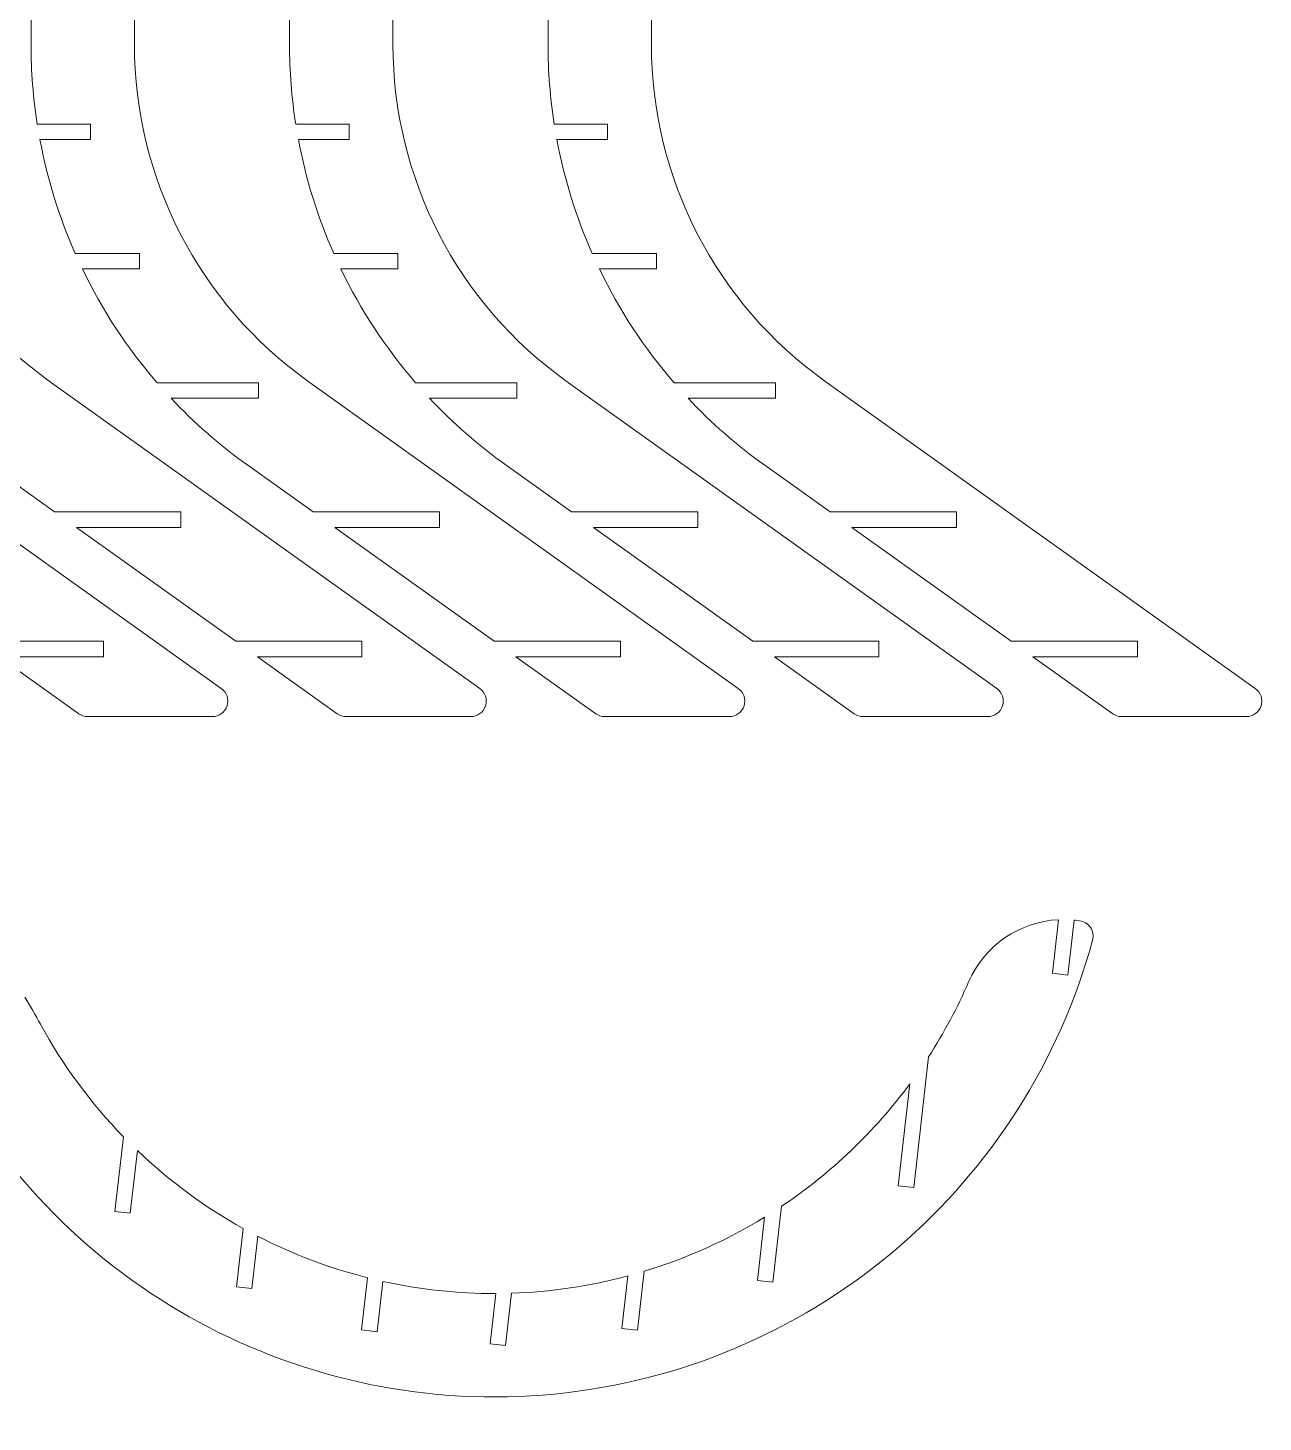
# Model space of a CAD drawing. Header units: millimetres. Extents: x -5830 to -1938, y -580 to 2011.
# Drawn here: x -2176.8 to -1937.8, y 1455.6 to 1725.2 of the extents above; entities that cross this region are included whole.
import ezdxf

# ---------------------------------------------------------------- set-up
doc = ezdxf.new("R2010")
doc.units = ezdxf.units.MM
doc.header["$MEASUREMENT"] = 0
doc.layers.add('layer 1', color=7, linetype='Continuous')

msp = doc.modelspace()

# ---------------------------------------------------------------- linework, layer by layer
at = {"layer": 'layer 1', "lineweight": 9}
for points in [[(-2176.1388, 1728.3497), (-2176.1388, 1728.3497), (-2176.1388, 1721.9804), (-2176.1388, 1721.9804)], [(-2176.1388, 1728.3497), (-2176.1388, 1728.3497), (-2176.1388, 1721.9804), (-2176.1388, 1721.9804)], [(-2156.1388, 1728.3497), (-2156.1388, 1728.3497), (-2156.1388, 1721.9804), (-2156.1388, 1721.9804)], [(-2156.1388, 1728.3497), (-2156.1388, 1728.3497), (-2156.1388, 1721.9804), (-2156.1388, 1721.9804)], [(-2126.1388, 1728.3497), (-2126.1388, 1728.3497), (-2126.1388, 1721.9804), (-2126.1388, 1721.9804)], [(-2126.1388, 1728.3497), (-2126.1388, 1728.3497), (-2126.1388, 1721.9804), (-2126.1388, 1721.9804)], [(-2106.1388, 1728.3497), (-2106.1388, 1728.3497), (-2106.1388, 1721.9804), (-2106.1388, 1721.9804)], [(-2106.1388, 1728.3497), (-2106.1388, 1728.3497), (-2106.1388, 1721.9804), (-2106.1388, 1721.9804)], [(-2076.1388, 1728.3497), (-2076.1388, 1728.3497), (-2076.1388, 1721.9804), (-2076.1388, 1721.9804)], [(-2076.1388, 1728.3497), (-2076.1388, 1728.3497), (-2076.1388, 1721.9804), (-2076.1388, 1721.9804)], [(-2056.1388, 1728.3497), (-2056.1388, 1728.3497), (-2056.1388, 1721.9804), (-2056.1388, 1721.9804)], [(-2056.1388, 1728.3497), (-2056.1388, 1728.3497), (-2056.1388, 1721.9804), (-2056.1388, 1721.9804)], [(-2206.1388, 1721.9804), (-2206.1388, 1696.1352), (-2193.6528, 1671.8821), (-2172.6169, 1656.8667)], [(-2206.1388, 1721.9804), (-2206.1388, 1696.1352), (-2193.6528, 1671.8821), (-2172.6169, 1656.8667)], [(-2176.1388, 1721.9804), (-2176.1388, 1716.8143), (-2175.7385, 1711.656), (-2174.9415, 1706.5517)], [(-2176.1388, 1721.9804), (-2176.1388, 1716.8143), (-2175.7385, 1711.656), (-2174.9415, 1706.5517)], [(-2156.1388, 1721.9804), (-2156.1388, 1696.1352), (-2143.6528, 1671.8821), (-2122.6169, 1656.8667)], [(-2156.1388, 1721.9804), (-2156.1388, 1696.1352), (-2143.6528, 1671.8821), (-2122.6169, 1656.8667)], [(-2126.1388, 1721.9804), (-2126.1388, 1716.8143), (-2125.7385, 1711.656), (-2124.9415, 1706.5517)], [(-2126.1388, 1721.9804), (-2126.1388, 1716.8143), (-2125.7385, 1711.656), (-2124.9415, 1706.5517)], [(-2106.1388, 1721.9804), (-2106.1388, 1696.1352), (-2093.6528, 1671.8821), (-2072.6169, 1656.8667)], [(-2106.1388, 1721.9804), (-2106.1388, 1696.1352), (-2093.6528, 1671.8821), (-2072.6169, 1656.8667)], [(-2076.1388, 1721.9804), (-2076.1388, 1716.8143), (-2075.7385, 1711.656), (-2074.9415, 1706.5517)], [(-2076.1388, 1721.9804), (-2076.1388, 1716.8143), (-2075.7385, 1711.656), (-2074.9415, 1706.5517)], [(-2056.1388, 1721.9804), (-2056.1388, 1696.1352), (-2043.6528, 1671.8821), (-2022.6169, 1656.8667)], [(-2056.1388, 1721.9804), (-2056.1388, 1696.1352), (-2043.6528, 1671.8821), (-2022.6169, 1656.8667)], [(-2164.637, 1706.5517), (-2164.637, 1706.5517), (-2174.9415, 1706.5517), (-2174.9415, 1706.5517)], [(-2164.637, 1706.5517), (-2164.637, 1706.5517), (-2174.9415, 1706.5517), (-2174.9415, 1706.5517)], [(-2164.637, 1706.5517), (-2164.637, 1706.5517), (-2164.637, 1703.5517), (-2164.637, 1703.5517)], [(-2164.637, 1706.5517), (-2164.637, 1706.5517), (-2164.637, 1703.5517), (-2164.637, 1703.5517)], [(-2114.637, 1706.5517), (-2114.637, 1706.5517), (-2124.9415, 1706.5517), (-2124.9415, 1706.5517)], [(-2114.637, 1706.5517), (-2114.637, 1706.5517), (-2124.9415, 1706.5517), (-2124.9415, 1706.5517)], [(-2114.637, 1706.5517), (-2114.637, 1706.5517), (-2114.637, 1703.5517), (-2114.637, 1703.5517)], [(-2114.637, 1706.5517), (-2114.637, 1706.5517), (-2114.637, 1703.5517), (-2114.637, 1703.5517)], [(-2064.637, 1706.5517), (-2064.637, 1706.5517), (-2074.9415, 1706.5517), (-2074.9415, 1706.5517)], [(-2064.637, 1706.5517), (-2064.637, 1706.5517), (-2074.9415, 1706.5517), (-2074.9415, 1706.5517)], [(-2064.637, 1706.5517), (-2064.637, 1706.5517), (-2064.637, 1703.5517), (-2064.637, 1703.5517)], [(-2064.637, 1706.5517), (-2064.637, 1706.5517), (-2064.637, 1703.5517), (-2064.637, 1703.5517)], [(-2174.4261, 1703.5517), (-2173.0064, 1695.98), (-2170.7166, 1688.5977), (-2167.6021, 1681.5517)], [(-2164.637, 1703.5517), (-2164.637, 1703.5517), (-2174.4261, 1703.5517), (-2174.4261, 1703.5517)], [(-2174.4261, 1703.5517), (-2173.0064, 1695.98), (-2170.7166, 1688.5977), (-2167.6021, 1681.5517)], [(-2164.637, 1703.5517), (-2164.637, 1703.5517), (-2174.4261, 1703.5517), (-2174.4261, 1703.5517)], [(-2124.4261, 1703.5517), (-2123.0064, 1695.98), (-2120.7166, 1688.5977), (-2117.6021, 1681.5517)], [(-2114.637, 1703.5517), (-2114.637, 1703.5517), (-2124.4261, 1703.5517), (-2124.4261, 1703.5517)], [(-2124.4261, 1703.5517), (-2123.0064, 1695.98), (-2120.7166, 1688.5977), (-2117.6021, 1681.5517)], [(-2114.637, 1703.5517), (-2114.637, 1703.5517), (-2124.4261, 1703.5517), (-2124.4261, 1703.5517)], [(-2074.4261, 1703.5517), (-2073.0064, 1695.98), (-2070.7166, 1688.5977), (-2067.6021, 1681.5517)], [(-2064.637, 1703.5517), (-2064.637, 1703.5517), (-2074.4261, 1703.5517), (-2074.4261, 1703.5517)], [(-2074.4261, 1703.5517), (-2073.0064, 1695.98), (-2070.7166, 1688.5977), (-2067.6021, 1681.5517)], [(-2064.637, 1703.5517), (-2064.637, 1703.5517), (-2074.4261, 1703.5517), (-2074.4261, 1703.5517)], [(-2155.1716, 1681.5517), (-2155.1716, 1681.5517), (-2167.6021, 1681.5517), (-2167.6021, 1681.5517)], [(-2155.1716, 1681.5517), (-2155.1716, 1681.5517), (-2167.6021, 1681.5517), (-2167.6021, 1681.5517)], [(-2155.1716, 1681.5517), (-2155.1716, 1681.5517), (-2155.1716, 1678.5517), (-2155.1716, 1678.5517)], [(-2155.1716, 1681.5517), (-2155.1716, 1681.5517), (-2155.1716, 1678.5517), (-2155.1716, 1678.5517)], [(-2105.1716, 1681.5517), (-2105.1716, 1681.5517), (-2117.6021, 1681.5517), (-2117.6021, 1681.5517)], [(-2105.1716, 1681.5517), (-2105.1716, 1681.5517), (-2117.6021, 1681.5517), (-2117.6021, 1681.5517)], [(-2105.1716, 1681.5517), (-2105.1716, 1681.5517), (-2105.1716, 1678.5517), (-2105.1716, 1678.5517)], [(-2105.1716, 1681.5517), (-2105.1716, 1681.5517), (-2105.1716, 1678.5517), (-2105.1716, 1678.5517)], [(-2055.1716, 1681.5517), (-2055.1716, 1681.5517), (-2067.6021, 1681.5517), (-2067.6021, 1681.5517)], [(-2055.1716, 1681.5517), (-2055.1716, 1681.5517), (-2067.6021, 1681.5517), (-2067.6021, 1681.5517)], [(-2055.1716, 1681.5517), (-2055.1716, 1681.5517), (-2055.1716, 1678.5517), (-2055.1716, 1678.5517)], [(-2055.1716, 1681.5517), (-2055.1716, 1681.5517), (-2055.1716, 1678.5517), (-2055.1716, 1678.5517)], [(-2166.2163, 1678.5517), (-2162.3892, 1670.6136), (-2157.5295, 1663.2162), (-2151.7635, 1656.5517)], [(-2155.1716, 1678.5517), (-2155.1716, 1678.5517), (-2166.2163, 1678.5517), (-2166.2163, 1678.5517)], [(-2166.2163, 1678.5517), (-2162.3892, 1670.6136), (-2157.5295, 1663.2162), (-2151.7635, 1656.5517)], [(-2155.1716, 1678.5517), (-2155.1716, 1678.5517), (-2166.2163, 1678.5517), (-2166.2163, 1678.5517)], [(-2116.2163, 1678.5517), (-2112.3892, 1670.6136), (-2107.5295, 1663.2162), (-2101.7635, 1656.5517)], [(-2105.1716, 1678.5517), (-2105.1716, 1678.5517), (-2116.2163, 1678.5517), (-2116.2163, 1678.5517)], [(-2116.2163, 1678.5517), (-2112.3892, 1670.6136), (-2107.5295, 1663.2162), (-2101.7635, 1656.5517)], [(-2105.1716, 1678.5517), (-2105.1716, 1678.5517), (-2116.2163, 1678.5517), (-2116.2163, 1678.5517)], [(-2066.2163, 1678.5517), (-2062.3892, 1670.6136), (-2057.5295, 1663.2162), (-2051.7635, 1656.5517)], [(-2055.1716, 1678.5517), (-2055.1716, 1678.5517), (-2066.2163, 1678.5517), (-2066.2163, 1678.5517)], [(-2066.2163, 1678.5517), (-2062.3892, 1670.6136), (-2057.5295, 1663.2162), (-2051.7635, 1656.5517)], [(-2055.1716, 1678.5517), (-2055.1716, 1678.5517), (-2066.2163, 1678.5517), (-2066.2163, 1678.5517)], [(-2139.3377, 1597.4221), (-2139.3377, 1597.4221), (-2222.6169, 1656.8667), (-2222.6169, 1656.8667)], [(-2139.3377, 1597.4221), (-2139.3377, 1597.4221), (-2222.6169, 1656.8667), (-2222.6169, 1656.8667)], [(-2089.3377, 1597.4221), (-2089.3377, 1597.4221), (-2172.6169, 1656.8667), (-2172.6169, 1656.8667)], [(-2089.3377, 1597.4221), (-2089.3377, 1597.4221), (-2172.6169, 1656.8667), (-2172.6169, 1656.8667)], [(-2132.1757, 1656.5517), (-2132.1757, 1656.5517), (-2151.7635, 1656.5517), (-2151.7635, 1656.5517)], [(-2132.1757, 1656.5517), (-2132.1757, 1656.5517), (-2151.7635, 1656.5517), (-2151.7635, 1656.5517)], [(-2132.1757, 1656.5517), (-2132.1757, 1656.5517), (-2132.1757, 1653.5517), (-2132.1757, 1653.5517)], [(-2132.1757, 1656.5517), (-2132.1757, 1656.5517), (-2132.1757, 1653.5517), (-2132.1757, 1653.5517)], [(-2039.3377, 1597.4221), (-2039.3377, 1597.4221), (-2122.6169, 1656.8667), (-2122.6169, 1656.8667)], [(-2039.3377, 1597.4221), (-2039.3377, 1597.4221), (-2122.6169, 1656.8667), (-2122.6169, 1656.8667)], [(-2082.1757, 1656.5517), (-2082.1757, 1656.5517), (-2101.7635, 1656.5517), (-2101.7635, 1656.5517)], [(-2082.1757, 1656.5517), (-2082.1757, 1656.5517), (-2101.7635, 1656.5517), (-2101.7635, 1656.5517)], [(-2082.1757, 1656.5517), (-2082.1757, 1656.5517), (-2082.1757, 1653.5517), (-2082.1757, 1653.5517)], [(-2082.1757, 1656.5517), (-2082.1757, 1656.5517), (-2082.1757, 1653.5517), (-2082.1757, 1653.5517)], [(-1989.3377, 1597.4221), (-1989.3377, 1597.4221), (-2072.6169, 1656.8667), (-2072.6169, 1656.8667)], [(-1989.3377, 1597.4221), (-1989.3377, 1597.4221), (-2072.6169, 1656.8667), (-2072.6169, 1656.8667)], [(-2032.1757, 1656.5517), (-2032.1757, 1656.5517), (-2051.7635, 1656.5517), (-2051.7635, 1656.5517)], [(-2032.1757, 1656.5517), (-2032.1757, 1656.5517), (-2051.7635, 1656.5517), (-2051.7635, 1656.5517)], [(-2032.1757, 1656.5517), (-2032.1757, 1656.5517), (-2032.1757, 1653.5517), (-2032.1757, 1653.5517)], [(-2032.1757, 1656.5517), (-2032.1757, 1656.5517), (-2032.1757, 1653.5517), (-2032.1757, 1653.5517)], [(-1939.3377, 1597.4221), (-1939.3377, 1597.4221), (-2022.6169, 1656.8667), (-2022.6169, 1656.8667)], [(-1939.3377, 1597.4221), (-1939.3377, 1597.4221), (-2022.6169, 1656.8667), (-2022.6169, 1656.8667)], [(-2149.0602, 1653.5517), (-2144.5575, 1648.7534), (-2139.5921, 1644.4112), (-2134.2364, 1640.5882)], [(-2132.1757, 1653.5517), (-2132.1757, 1653.5517), (-2149.0602, 1653.5517), (-2149.0602, 1653.5517)], [(-2149.0602, 1653.5517), (-2144.5575, 1648.7534), (-2139.5921, 1644.4112), (-2134.2364, 1640.5882)], [(-2132.1757, 1653.5517), (-2132.1757, 1653.5517), (-2149.0602, 1653.5517), (-2149.0602, 1653.5517)], [(-2099.0602, 1653.5517), (-2094.5575, 1648.7534), (-2089.5921, 1644.4112), (-2084.2364, 1640.5882)], [(-2082.1757, 1653.5517), (-2082.1757, 1653.5517), (-2099.0602, 1653.5517), (-2099.0602, 1653.5517)], [(-2099.0602, 1653.5517), (-2094.5575, 1648.7534), (-2089.5921, 1644.4112), (-2084.2364, 1640.5882)], [(-2082.1757, 1653.5517), (-2082.1757, 1653.5517), (-2099.0602, 1653.5517), (-2099.0602, 1653.5517)], [(-2049.0602, 1653.5517), (-2044.5575, 1648.7534), (-2039.5921, 1644.4112), (-2034.2364, 1640.5882)], [(-2032.1757, 1653.5517), (-2032.1757, 1653.5517), (-2049.0602, 1653.5517), (-2049.0602, 1653.5517)], [(-2049.0602, 1653.5517), (-2044.5575, 1648.7534), (-2039.5921, 1644.4112), (-2034.2364, 1640.5882)], [(-2032.1757, 1653.5517), (-2032.1757, 1653.5517), (-2049.0602, 1653.5517), (-2049.0602, 1653.5517)], [(-2171.5766, 1631.5517), (-2171.5766, 1631.5517), (-2184.2364, 1640.5882), (-2184.2364, 1640.5882)], [(-2171.5766, 1631.5517), (-2171.5766, 1631.5517), (-2184.2364, 1640.5882), (-2184.2364, 1640.5882)], [(-2121.5766, 1631.5517), (-2121.5766, 1631.5517), (-2134.2364, 1640.5882), (-2134.2364, 1640.5882)], [(-2121.5766, 1631.5517), (-2121.5766, 1631.5517), (-2134.2364, 1640.5882), (-2134.2364, 1640.5882)], [(-2071.5766, 1631.5517), (-2071.5766, 1631.5517), (-2084.2364, 1640.5882), (-2084.2364, 1640.5882)], [(-2071.5766, 1631.5517), (-2071.5766, 1631.5517), (-2084.2364, 1640.5882), (-2084.2364, 1640.5882)], [(-2021.5766, 1631.5517), (-2021.5766, 1631.5517), (-2034.2364, 1640.5882), (-2034.2364, 1640.5882)], [(-2021.5766, 1631.5517), (-2021.5766, 1631.5517), (-2034.2364, 1640.5882), (-2034.2364, 1640.5882)], [(-2147.1518, 1631.5517), (-2147.1518, 1631.5517), (-2171.5766, 1631.5517), (-2171.5766, 1631.5517)], [(-2147.1518, 1631.5517), (-2147.1518, 1631.5517), (-2171.5766, 1631.5517), (-2171.5766, 1631.5517)], [(-2147.1518, 1631.5517), (-2147.1518, 1631.5517), (-2147.1518, 1628.5517), (-2147.1518, 1628.5517)], [(-2147.1518, 1631.5517), (-2147.1518, 1631.5517), (-2147.1518, 1628.5517), (-2147.1518, 1628.5517)], [(-2097.1518, 1631.5517), (-2097.1518, 1631.5517), (-2121.5766, 1631.5517), (-2121.5766, 1631.5517)], [(-2097.1518, 1631.5517), (-2097.1518, 1631.5517), (-2121.5766, 1631.5517), (-2121.5766, 1631.5517)], [(-2097.1518, 1631.5517), (-2097.1518, 1631.5517), (-2097.1518, 1628.5517), (-2097.1518, 1628.5517)], [(-2097.1518, 1631.5517), (-2097.1518, 1631.5517), (-2097.1518, 1628.5517), (-2097.1518, 1628.5517)], [(-2047.1518, 1631.5517), (-2047.1518, 1631.5517), (-2071.5766, 1631.5517), (-2071.5766, 1631.5517)], [(-2047.1518, 1631.5517), (-2047.1518, 1631.5517), (-2071.5766, 1631.5517), (-2071.5766, 1631.5517)], [(-2047.1518, 1631.5517), (-2047.1518, 1631.5517), (-2047.1518, 1628.5517), (-2047.1518, 1628.5517)], [(-2047.1518, 1631.5517), (-2047.1518, 1631.5517), (-2047.1518, 1628.5517), (-2047.1518, 1628.5517)], [(-1997.1518, 1631.5517), (-1997.1518, 1631.5517), (-2021.5766, 1631.5517), (-2021.5766, 1631.5517)], [(-1997.1518, 1631.5517), (-1997.1518, 1631.5517), (-2021.5766, 1631.5517), (-2021.5766, 1631.5517)], [(-1997.1518, 1631.5517), (-1997.1518, 1631.5517), (-1997.1518, 1628.5517), (-1997.1518, 1628.5517)], [(-1997.1518, 1631.5517), (-1997.1518, 1631.5517), (-1997.1518, 1628.5517), (-1997.1518, 1628.5517)], [(-2136.5527, 1606.5517), (-2136.5527, 1606.5517), (-2167.3738, 1628.5517), (-2167.3738, 1628.5517)], [(-2147.1518, 1628.5517), (-2147.1518, 1628.5517), (-2167.3738, 1628.5517), (-2167.3738, 1628.5517)], [(-2136.5527, 1606.5517), (-2136.5527, 1606.5517), (-2167.3738, 1628.5517), (-2167.3738, 1628.5517)], [(-2147.1518, 1628.5517), (-2147.1518, 1628.5517), (-2167.3738, 1628.5517), (-2167.3738, 1628.5517)], [(-2086.5527, 1606.5517), (-2086.5527, 1606.5517), (-2117.3738, 1628.5517), (-2117.3738, 1628.5517)], [(-2097.1518, 1628.5517), (-2097.1518, 1628.5517), (-2117.3738, 1628.5517), (-2117.3738, 1628.5517)], [(-2086.5527, 1606.5517), (-2086.5527, 1606.5517), (-2117.3738, 1628.5517), (-2117.3738, 1628.5517)], [(-2097.1518, 1628.5517), (-2097.1518, 1628.5517), (-2117.3738, 1628.5517), (-2117.3738, 1628.5517)], [(-2036.5527, 1606.5517), (-2036.5527, 1606.5517), (-2067.3738, 1628.5517), (-2067.3738, 1628.5517)], [(-2047.1518, 1628.5517), (-2047.1518, 1628.5517), (-2067.3738, 1628.5517), (-2067.3738, 1628.5517)], [(-2036.5527, 1606.5517), (-2036.5527, 1606.5517), (-2067.3738, 1628.5517), (-2067.3738, 1628.5517)], [(-2047.1518, 1628.5517), (-2047.1518, 1628.5517), (-2067.3738, 1628.5517), (-2067.3738, 1628.5517)], [(-1986.5527, 1606.5517), (-1986.5527, 1606.5517), (-2017.3738, 1628.5517), (-2017.3738, 1628.5517)], [(-1997.1518, 1628.5517), (-1997.1518, 1628.5517), (-2017.3738, 1628.5517), (-2017.3738, 1628.5517)], [(-1986.5527, 1606.5517), (-1986.5527, 1606.5517), (-2017.3738, 1628.5517), (-2017.3738, 1628.5517)], [(-1997.1518, 1628.5517), (-1997.1518, 1628.5517), (-2017.3738, 1628.5517), (-2017.3738, 1628.5517)], [(-2162.1278, 1606.5517), (-2162.1278, 1606.5517), (-2186.5527, 1606.5517), (-2186.5527, 1606.5517)], [(-2162.1278, 1606.5517), (-2162.1278, 1606.5517), (-2186.5527, 1606.5517), (-2186.5527, 1606.5517)], [(-2162.1278, 1606.5517), (-2162.1278, 1606.5517), (-2162.1278, 1603.5517), (-2162.1278, 1603.5517)], [(-2162.1278, 1606.5517), (-2162.1278, 1606.5517), (-2162.1278, 1603.5517), (-2162.1278, 1603.5517)], [(-2112.1278, 1606.5517), (-2112.1278, 1606.5517), (-2136.5527, 1606.5517), (-2136.5527, 1606.5517)], [(-2112.1278, 1606.5517), (-2112.1278, 1606.5517), (-2136.5527, 1606.5517), (-2136.5527, 1606.5517)], [(-2112.1278, 1606.5517), (-2112.1278, 1606.5517), (-2112.1278, 1603.5517), (-2112.1278, 1603.5517)], [(-2112.1278, 1606.5517), (-2112.1278, 1606.5517), (-2112.1278, 1603.5517), (-2112.1278, 1603.5517)], [(-2062.1278, 1606.5517), (-2062.1278, 1606.5517), (-2086.5527, 1606.5517), (-2086.5527, 1606.5517)], [(-2062.1278, 1606.5517), (-2062.1278, 1606.5517), (-2086.5527, 1606.5517), (-2086.5527, 1606.5517)], [(-2062.1278, 1606.5517), (-2062.1278, 1606.5517), (-2062.1278, 1603.5517), (-2062.1278, 1603.5517)], [(-2062.1278, 1606.5517), (-2062.1278, 1606.5517), (-2062.1278, 1603.5517), (-2062.1278, 1603.5517)], [(-2012.1278, 1606.5517), (-2012.1278, 1606.5517), (-2036.5527, 1606.5517), (-2036.5527, 1606.5517)], [(-2012.1278, 1606.5517), (-2012.1278, 1606.5517), (-2036.5527, 1606.5517), (-2036.5527, 1606.5517)], [(-2012.1278, 1606.5517), (-2012.1278, 1606.5517), (-2012.1278, 1603.5517), (-2012.1278, 1603.5517)], [(-2012.1278, 1606.5517), (-2012.1278, 1606.5517), (-2012.1278, 1603.5517), (-2012.1278, 1603.5517)], [(-1962.1278, 1606.5517), (-1962.1278, 1606.5517), (-1986.5527, 1606.5517), (-1986.5527, 1606.5517)], [(-1962.1278, 1606.5517), (-1962.1278, 1606.5517), (-1986.5527, 1606.5517), (-1986.5527, 1606.5517)], [(-1962.1278, 1606.5517), (-1962.1278, 1606.5517), (-1962.1278, 1603.5517), (-1962.1278, 1603.5517)], [(-1962.1278, 1606.5517), (-1962.1278, 1606.5517), (-1962.1278, 1603.5517), (-1962.1278, 1603.5517)], [(-2166.9209, 1592.5386), (-2166.9209, 1592.5386), (-2182.3498, 1603.5517), (-2182.3498, 1603.5517)], [(-2162.1278, 1603.5517), (-2162.1278, 1603.5517), (-2182.3498, 1603.5517), (-2182.3498, 1603.5517)], [(-2166.9209, 1592.5386), (-2166.9209, 1592.5386), (-2182.3498, 1603.5517), (-2182.3498, 1603.5517)], [(-2162.1278, 1603.5517), (-2162.1278, 1603.5517), (-2182.3498, 1603.5517), (-2182.3498, 1603.5517)], [(-2116.9209, 1592.5386), (-2116.9209, 1592.5386), (-2132.3498, 1603.5517), (-2132.3498, 1603.5517)], [(-2112.1278, 1603.5517), (-2112.1278, 1603.5517), (-2132.3498, 1603.5517), (-2132.3498, 1603.5517)], [(-2116.9209, 1592.5386), (-2116.9209, 1592.5386), (-2132.3498, 1603.5517), (-2132.3498, 1603.5517)], [(-2112.1278, 1603.5517), (-2112.1278, 1603.5517), (-2132.3498, 1603.5517), (-2132.3498, 1603.5517)], [(-2066.9209, 1592.5386), (-2066.9209, 1592.5386), (-2082.3498, 1603.5517), (-2082.3498, 1603.5517)], [(-2062.1278, 1603.5517), (-2062.1278, 1603.5517), (-2082.3498, 1603.5517), (-2082.3498, 1603.5517)], [(-2066.9209, 1592.5386), (-2066.9209, 1592.5386), (-2082.3498, 1603.5517), (-2082.3498, 1603.5517)], [(-2062.1278, 1603.5517), (-2062.1278, 1603.5517), (-2082.3498, 1603.5517), (-2082.3498, 1603.5517)], [(-2016.9209, 1592.5386), (-2016.9209, 1592.5386), (-2032.3498, 1603.5517), (-2032.3498, 1603.5517)], [(-2012.1278, 1603.5517), (-2012.1278, 1603.5517), (-2032.3498, 1603.5517), (-2032.3498, 1603.5517)], [(-2016.9209, 1592.5386), (-2016.9209, 1592.5386), (-2032.3498, 1603.5517), (-2032.3498, 1603.5517)], [(-2012.1278, 1603.5517), (-2012.1278, 1603.5517), (-2032.3498, 1603.5517), (-2032.3498, 1603.5517)], [(-1966.9209, 1592.5386), (-1966.9209, 1592.5386), (-1982.3498, 1603.5517), (-1982.3498, 1603.5517)], [(-1962.1278, 1603.5517), (-1962.1278, 1603.5517), (-1982.3498, 1603.5517), (-1982.3498, 1603.5517)], [(-1966.9209, 1592.5386), (-1966.9209, 1592.5386), (-1982.3498, 1603.5517), (-1982.3498, 1603.5517)], [(-1962.1278, 1603.5517), (-1962.1278, 1603.5517), (-1982.3498, 1603.5517), (-1982.3498, 1603.5517)], [(-2166.9209, 1592.5386), (-2166.4123, 1592.1755), (-2165.8029, 1591.9804), (-2165.178, 1591.9804)], [(-2166.9209, 1592.5386), (-2166.4123, 1592.1755), (-2165.8029, 1591.9804), (-2165.178, 1591.9804)], [(-2165.178, 1591.9804), (-2165.178, 1591.9804), (-2141.0806, 1591.9804), (-2141.0806, 1591.9804)], [(-2165.178, 1591.9804), (-2165.178, 1591.9804), (-2141.0806, 1591.9804), (-2141.0806, 1591.9804)], [(-2116.9209, 1592.5386), (-2116.4123, 1592.1755), (-2115.8029, 1591.9804), (-2115.178, 1591.9804)], [(-2116.9209, 1592.5386), (-2116.4123, 1592.1755), (-2115.8029, 1591.9804), (-2115.178, 1591.9804)], [(-2115.178, 1591.9804), (-2115.178, 1591.9804), (-2091.0806, 1591.9804), (-2091.0806, 1591.9804)], [(-2115.178, 1591.9804), (-2115.178, 1591.9804), (-2091.0806, 1591.9804), (-2091.0806, 1591.9804)], [(-2066.9209, 1592.5386), (-2066.4123, 1592.1755), (-2065.8029, 1591.9804), (-2065.178, 1591.9804)], [(-2066.9209, 1592.5386), (-2066.4123, 1592.1755), (-2065.8029, 1591.9804), (-2065.178, 1591.9804)], [(-2065.178, 1591.9804), (-2065.178, 1591.9804), (-2041.0806, 1591.9804), (-2041.0806, 1591.9804)], [(-2065.178, 1591.9804), (-2065.178, 1591.9804), (-2041.0806, 1591.9804), (-2041.0806, 1591.9804)], [(-2016.9209, 1592.5386), (-2016.4123, 1592.1755), (-2015.8029, 1591.9804), (-2015.178, 1591.9804)], [(-2016.9209, 1592.5386), (-2016.4123, 1592.1755), (-2015.8029, 1591.9804), (-2015.178, 1591.9804)], [(-2015.178, 1591.9804), (-2015.178, 1591.9804), (-1991.0806, 1591.9804), (-1991.0806, 1591.9804)], [(-2015.178, 1591.9804), (-2015.178, 1591.9804), (-1991.0806, 1591.9804), (-1991.0806, 1591.9804)], [(-1966.9209, 1592.5386), (-1966.4123, 1592.1755), (-1965.8029, 1591.9804), (-1965.178, 1591.9804)], [(-1966.9209, 1592.5386), (-1966.4123, 1592.1755), (-1965.8029, 1591.9804), (-1965.178, 1591.9804)], [(-1965.178, 1591.9804), (-1965.178, 1591.9804), (-1941.0806, 1591.9804), (-1941.0806, 1591.9804)], [(-1965.178, 1591.9804), (-1965.178, 1591.9804), (-1941.0806, 1591.9804), (-1941.0806, 1591.9804)], [(-1977.4077, 1552.7117), (-1985.0205, 1552.3423), (-1991.7616, 1547.6782), (-1994.7909, 1540.6842)], [(-1977.4077, 1552.7117), (-1985.0205, 1552.3423), (-1991.7616, 1547.6782), (-1994.7909, 1540.6842)], [(-1978.5808, 1542.3526), (-1978.5808, 1542.3526), (-1977.4077, 1552.7117), (-1977.4077, 1552.7117)], [(-1978.5808, 1542.3526), (-1978.5808, 1542.3526), (-1977.4077, 1552.7117), (-1977.4077, 1552.7117)], [(-1975.5999, 1542.015), (-1975.5999, 1542.015), (-1974.3977, 1552.6308), (-1974.3977, 1552.6308)], [(-1975.5999, 1542.015), (-1975.5999, 1542.015), (-1974.3977, 1552.6308), (-1974.3977, 1552.6308)], [(-1974.1878, 1552.6081), (-1974.2577, 1552.6161), (-1974.3277, 1552.6236), (-1974.3977, 1552.6308)], [(-1974.1878, 1552.6081), (-1974.2577, 1552.6161), (-1974.3277, 1552.6236), (-1974.3977, 1552.6308)], [(-1974.1878, 1552.6081), (-1974.1878, 1552.6081), (-1973.3684, 1552.5153), (-1973.3684, 1552.5153)], [(-1974.1878, 1552.6081), (-1974.1878, 1552.6081), (-1973.3684, 1552.5153), (-1973.3684, 1552.5153)], [(-1975.5999, 1542.015), (-1975.5999, 1542.015), (-1978.5808, 1542.3526), (-1978.5808, 1542.3526)], [(-1975.5999, 1542.015), (-1975.5999, 1542.015), (-1978.5808, 1542.3526), (-1978.5808, 1542.3526)], [(-2002.5543, 1526.1692), (-1999.572, 1530.786), (-1996.9754, 1535.6408), (-1994.7909, 1540.6842)], [(-2002.5543, 1526.1692), (-1999.572, 1530.786), (-1996.9754, 1535.6408), (-1994.7909, 1540.6842)], [(-2174.3194, 1532.5016), (-2175.2827, 1534.2655), (-2176.2989, 1536.0001), (-2177.3668, 1537.7028)], [(-2174.3194, 1532.5016), (-2175.2827, 1534.2655), (-2176.2989, 1536.0001), (-2177.3668, 1537.7028)], [(-2174.3194, 1532.5016), (-2169.9816, 1524.558), (-2164.5854, 1517.2402), (-2158.2787, 1510.7485)], [(-2174.3194, 1532.5016), (-2169.9816, 1524.558), (-2164.5854, 1517.2402), (-2158.2787, 1510.7485)], [(-2005.4118, 1500.9377), (-2005.4118, 1500.9377), (-2002.5543, 1526.1692), (-2002.5543, 1526.1692)], [(-2005.4118, 1500.9377), (-2005.4118, 1500.9377), (-2002.5543, 1526.1692), (-2002.5543, 1526.1692)], [(-2030.9846, 1497.2903), (-2021.4106, 1503.6894), (-2013.0137, 1511.6941), (-2006.1644, 1520.9515)], [(-2030.9846, 1497.2903), (-2021.4106, 1503.6894), (-2013.0137, 1511.6941), (-2006.1644, 1520.9515)], [(-2008.3927, 1501.2753), (-2008.3927, 1501.2753), (-2006.1644, 1520.9515), (-2006.1644, 1520.9515)], [(-2008.3927, 1501.2753), (-2008.3927, 1501.2753), (-2006.1644, 1520.9515), (-2006.1644, 1520.9515)], [(-2159.9168, 1496.2841), (-2159.9168, 1496.2841), (-2158.2787, 1510.7485), (-2158.2787, 1510.7485)], [(-2159.9168, 1496.2841), (-2159.9168, 1496.2841), (-2158.2787, 1510.7485), (-2158.2787, 1510.7485)], [(-2156.9359, 1495.9466), (-2156.9359, 1495.9466), (-2155.5641, 1508.059), (-2155.5641, 1508.059)], [(-2156.9359, 1495.9466), (-2156.9359, 1495.9466), (-2155.5641, 1508.059), (-2155.5641, 1508.059)], [(-2155.5641, 1508.059), (-2149.418, 1502.1982), (-2142.5503, 1497.1441), (-2135.1268, 1493.019)], [(-2155.5641, 1508.059), (-2149.418, 1502.1982), (-2142.5503, 1497.1441), (-2135.1268, 1493.019)], [(-2005.4118, 1500.9377), (-2005.4118, 1500.9377), (-2008.3927, 1501.2753), (-2008.3927, 1501.2753)], [(-2005.4118, 1500.9377), (-2005.4118, 1500.9377), (-2008.3927, 1501.2753), (-2008.3927, 1501.2753)], [(-2032.6488, 1482.596), (-2032.6488, 1482.596), (-2030.9846, 1497.2903), (-2030.9846, 1497.2903)], [(-2032.6488, 1482.596), (-2032.6488, 1482.596), (-2030.9846, 1497.2903), (-2030.9846, 1497.2903)], [(-2159.9168, 1496.2841), (-2159.9168, 1496.2841), (-2156.9359, 1495.9466), (-2156.9359, 1495.9466)], [(-2159.9168, 1496.2841), (-2159.9168, 1496.2841), (-2156.9359, 1495.9466), (-2156.9359, 1495.9466)], [(-2057.5678, 1484.7224), (-2049.3753, 1487.2036), (-2041.5353, 1490.7263), (-2034.2401, 1495.2043)], [(-2057.5678, 1484.7224), (-2049.3753, 1487.2036), (-2041.5353, 1490.7263), (-2034.2401, 1495.2043)], [(-2035.6297, 1482.9336), (-2035.6297, 1482.9336), (-2034.2401, 1495.2043), (-2034.2401, 1495.2043)], [(-2035.6297, 1482.9336), (-2035.6297, 1482.9336), (-2034.2401, 1495.2043), (-2034.2401, 1495.2043)], [(-2136.4051, 1481.7321), (-2136.4051, 1481.7321), (-2135.1268, 1493.019), (-2135.1268, 1493.019)], [(-2136.4051, 1481.7321), (-2136.4051, 1481.7321), (-2135.1268, 1493.019), (-2135.1268, 1493.019)], [(-2133.4241, 1481.3945), (-2133.4241, 1481.3945), (-2132.28, 1491.4966), (-2132.28, 1491.4966)], [(-2133.4241, 1481.3945), (-2133.4241, 1481.3945), (-2132.28, 1491.4966), (-2132.28, 1491.4966)], [(-2132.28, 1491.4966), (-2125.5299, 1488.0259), (-2118.4066, 1485.335), (-2111.0478, 1483.4758)], [(-2132.28, 1491.4966), (-2125.5299, 1488.0259), (-2118.4066, 1485.335), (-2111.0478, 1483.4758)], [(-2112.1902, 1473.3883), (-2112.1902, 1473.3883), (-2111.0478, 1483.4758), (-2111.0478, 1483.4758)], [(-2112.1902, 1473.3883), (-2112.1902, 1473.3883), (-2111.0478, 1483.4758), (-2111.0478, 1483.4758)], [(-2083.2074, 1480.4855), (-2075.5979, 1480.7402), (-2068.0424, 1481.8632), (-2060.6877, 1483.8325)], [(-2083.2074, 1480.4855), (-2075.5979, 1480.7402), (-2068.0424, 1481.8632), (-2060.6877, 1483.8325)], [(-2061.8372, 1473.6824), (-2061.8372, 1473.6824), (-2060.6877, 1483.8325), (-2060.6877, 1483.8325)], [(-2061.8372, 1473.6824), (-2061.8372, 1473.6824), (-2060.6877, 1483.8325), (-2060.6877, 1483.8325)], [(-2058.8563, 1473.3448), (-2058.8563, 1473.3448), (-2057.5678, 1484.7224), (-2057.5678, 1484.7224)], [(-2058.8563, 1473.3448), (-2058.8563, 1473.3448), (-2057.5678, 1484.7224), (-2057.5678, 1484.7224)], [(-2032.6488, 1482.596), (-2032.6488, 1482.596), (-2035.6297, 1482.9336), (-2035.6297, 1482.9336)], [(-2032.6488, 1482.596), (-2032.6488, 1482.596), (-2035.6297, 1482.9336), (-2035.6297, 1482.9336)], [(-2136.4051, 1481.7321), (-2136.4051, 1481.7321), (-2133.4241, 1481.3945), (-2133.4241, 1481.3945)], [(-2136.4051, 1481.7321), (-2136.4051, 1481.7321), (-2133.4241, 1481.3945), (-2133.4241, 1481.3945)], [(-2109.2092, 1473.0507), (-2109.2092, 1473.0507), (-2108.1074, 1482.7801), (-2108.1074, 1482.7801)], [(-2109.2092, 1473.0507), (-2109.2092, 1473.0507), (-2108.1074, 1482.7801), (-2108.1074, 1482.7801)], [(-2108.1074, 1482.7801), (-2100.9245, 1481.1946), (-2093.5886, 1480.4065), (-2086.2329, 1480.43)], [(-2108.1074, 1482.7801), (-2100.9245, 1481.1946), (-2093.5886, 1480.4065), (-2086.2329, 1480.43)], [(-2087.3339, 1470.7084), (-2087.3339, 1470.7084), (-2086.2329, 1480.43), (-2086.2329, 1480.43)], [(-2087.3339, 1470.7084), (-2087.3339, 1470.7084), (-2086.2329, 1480.43), (-2086.2329, 1480.43)], [(-2084.3529, 1470.3708), (-2084.3529, 1470.3708), (-2083.2074, 1480.4855), (-2083.2074, 1480.4855)], [(-2084.3529, 1470.3708), (-2084.3529, 1470.3708), (-2083.2074, 1480.4855), (-2083.2074, 1480.4855)], [(-2112.1902, 1473.3883), (-2112.1902, 1473.3883), (-2109.2092, 1473.0507), (-2109.2092, 1473.0507)], [(-2112.1902, 1473.3883), (-2112.1902, 1473.3883), (-2109.2092, 1473.0507), (-2109.2092, 1473.0507)], [(-2058.8563, 1473.3448), (-2058.8563, 1473.3448), (-2061.8372, 1473.6824), (-2061.8372, 1473.6824)], [(-2058.8563, 1473.3448), (-2058.8563, 1473.3448), (-2061.8372, 1473.6824), (-2061.8372, 1473.6824)], [(-2084.3529, 1470.3708), (-2084.3529, 1470.3708), (-2087.3339, 1470.7084), (-2087.3339, 1470.7084)], [(-2084.3529, 1470.3708), (-2084.3529, 1470.3708), (-2087.3339, 1470.7084), (-2087.3339, 1470.7084)]]:
    msp.add_open_spline(points, degree=3, dxfattribs=at)
for points in [[(-2141.0806, 1591.9804), (-2139.7763, 1591.9804), (-2138.6214, 1592.8231), (-2138.2235, 1594.0653), (-2138.2235, 1594.0653), (-2137.8257, 1595.3074), (-2138.276, 1596.6643), (-2139.3376, 1597.4221)], [(-2141.0806, 1591.9804), (-2139.7763, 1591.9804), (-2138.6214, 1592.8231), (-2138.2235, 1594.0653), (-2138.2235, 1594.0653), (-2137.8257, 1595.3074), (-2138.276, 1596.6643), (-2139.3376, 1597.4221)], [(-2091.0806, 1591.9804), (-2089.7763, 1591.9804), (-2088.6214, 1592.8231), (-2088.2235, 1594.0653), (-2088.2235, 1594.0653), (-2087.8257, 1595.3074), (-2088.276, 1596.6643), (-2089.3376, 1597.4221)], [(-2091.0806, 1591.9804), (-2089.7763, 1591.9804), (-2088.6214, 1592.8231), (-2088.2235, 1594.0653), (-2088.2235, 1594.0653), (-2087.8257, 1595.3074), (-2088.276, 1596.6643), (-2089.3376, 1597.4221)], [(-2041.0806, 1591.9804), (-2039.7763, 1591.9804), (-2038.6214, 1592.8231), (-2038.2235, 1594.0653), (-2038.2235, 1594.0653), (-2037.8257, 1595.3074), (-2038.276, 1596.6643), (-2039.3376, 1597.4221)], [(-2041.0806, 1591.9804), (-2039.7763, 1591.9804), (-2038.6214, 1592.8231), (-2038.2235, 1594.0653), (-2038.2235, 1594.0653), (-2037.8257, 1595.3074), (-2038.276, 1596.6643), (-2039.3376, 1597.4221)], [(-1991.0806, 1591.9804), (-1989.7763, 1591.9804), (-1988.6214, 1592.8231), (-1988.2235, 1594.0653), (-1988.2235, 1594.0653), (-1987.8257, 1595.3074), (-1988.276, 1596.6643), (-1989.3376, 1597.4221)], [(-1991.0806, 1591.9804), (-1989.7763, 1591.9804), (-1988.6214, 1592.8231), (-1988.2235, 1594.0653), (-1988.2235, 1594.0653), (-1987.8257, 1595.3074), (-1988.276, 1596.6643), (-1989.3376, 1597.4221)], [(-1941.0806, 1591.9804), (-1939.7763, 1591.9804), (-1938.6214, 1592.8231), (-1938.2235, 1594.0653), (-1938.2235, 1594.0653), (-1937.8257, 1595.3074), (-1938.276, 1596.6643), (-1939.3376, 1597.4221)], [(-1941.0806, 1591.9804), (-1939.7763, 1591.9804), (-1938.6214, 1592.8231), (-1938.2235, 1594.0653), (-1938.2235, 1594.0653), (-1937.8257, 1595.3074), (-1938.276, 1596.6643), (-1939.3376, 1597.4221)], [(-1970.8125, 1548.7422), (-1970.5811, 1549.5874), (-1970.7308, 1550.4914), (-1971.2222, 1551.2169), (-1971.2222, 1551.2169), (-1971.7136, 1551.9424), (-1972.4977, 1552.4167), (-1973.3684, 1552.5153)], [(-1970.8125, 1548.7422), (-1970.5811, 1549.5874), (-1970.7308, 1550.4914), (-1971.2222, 1551.2169), (-1971.2222, 1551.2169), (-1971.7136, 1551.9424), (-1972.4977, 1552.4167), (-1973.3684, 1552.5153)], [(-2191.8727, 1522.916), (-2168.4186, 1479.9665), (-2121.234, 1455.5616), (-2072.6284, 1461.2402), (-2072.6284, 1461.2402), (-2024.0228, 1466.9187), (-1983.7346, 1501.543), (-1970.8125, 1548.7422)], [(-2191.8727, 1522.916), (-2168.4186, 1479.9665), (-2121.234, 1455.5616), (-2072.6284, 1461.2402), (-2072.6284, 1461.2402), (-2024.0228, 1466.9187), (-1983.7346, 1501.543), (-1970.8125, 1548.7422)]]:
    msp.add_open_spline(points, degree=3, knots=[0, 0, 0, 0, 0.33333333, 0.33333333, 0.33333333, 0.33333333, 1, 1, 1, 1], dxfattribs=at)

doc.saveas('drawing.dxf')
